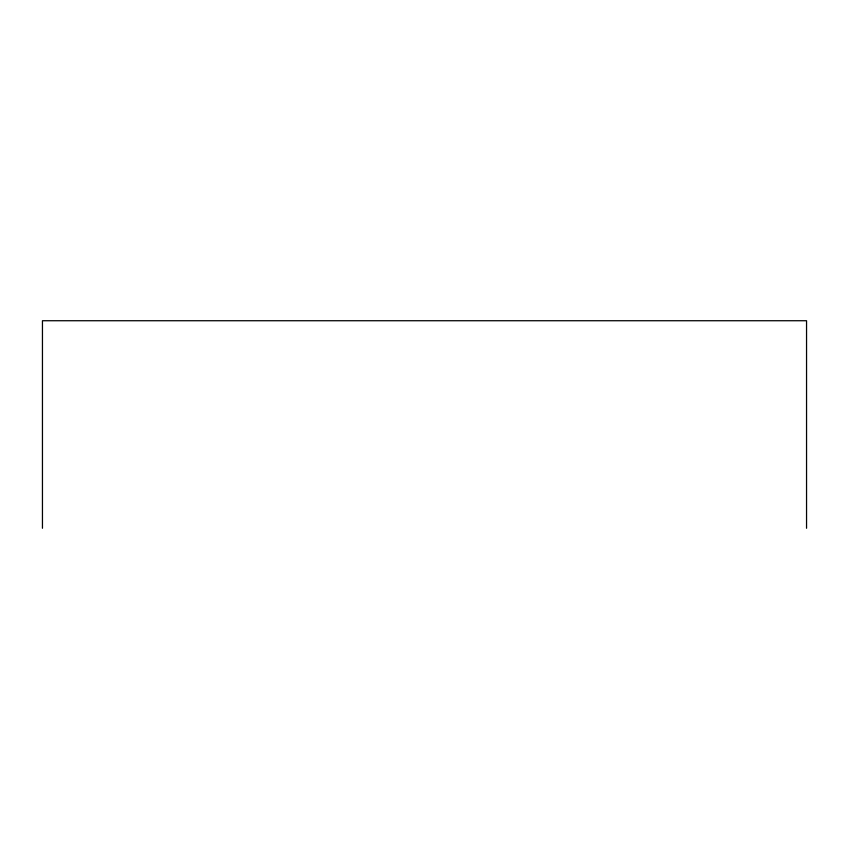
<?xml version="1.0" encoding="UTF-8"?>
<svg xmlns="http://www.w3.org/2000/svg" width="849" height="849" viewBox="0 0 849 849"><rect width="100%" height="100%" fill="white"/><g stroke="black" fill="none" stroke-linecap="round" stroke-linejoin="round"><path stroke-width="1.27" d="M806.55 528.269L806.55 320.731L42.45 320.731L42.45 528.269"/></g></svg>
